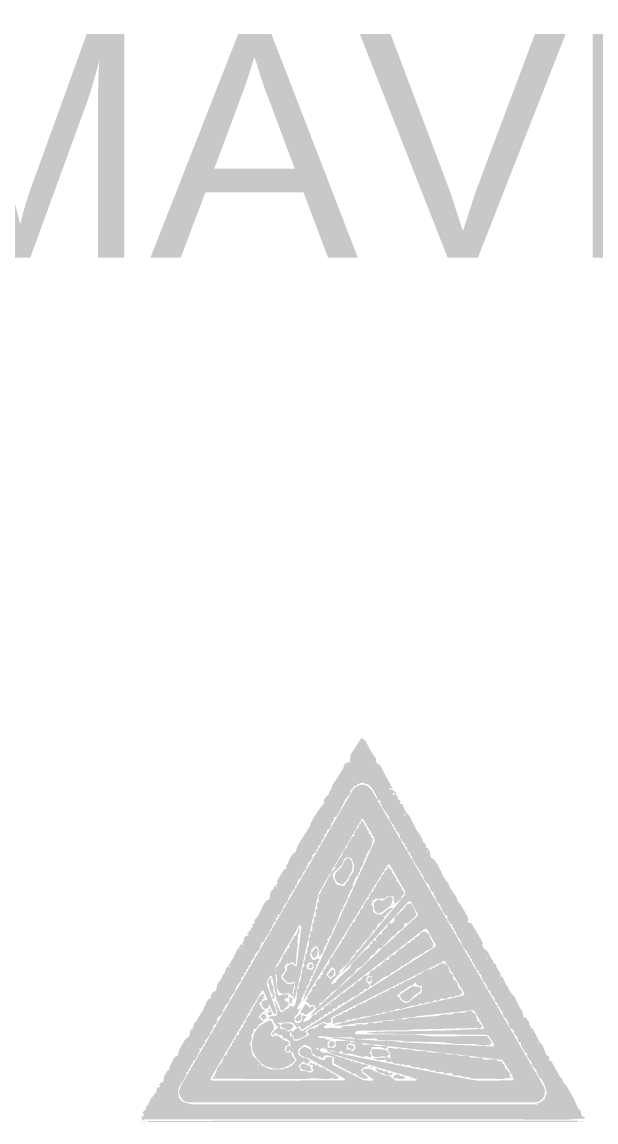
# Model space of a CAD drawing. Header units: metres. Extents: x -1.9 to 50, y -4.7 to 20.4.
# Drawn here: x 10.497 to 11.01, y 18.028 to 19.011 of the extents above; entities that cross this region are included whole.
import ezdxf

# ---------------------------------------------------------------- set-up
doc = ezdxf.new("R2010")
doc.units = ezdxf.units.M
doc.header["$LTSCALE"] = 0.1
doc.layers.add('SINAL_DEMAIS', color=30, linetype='Continuous', lineweight=25)
doc.layers.add('TEXTOS', color=7, linetype='Continuous', lineweight=13)
doc.styles.add('COSCIP-TEXTO', font='arial.ttf')

# ---------------------------------------------------------------- blocks, each defined once
blk = doc.blocks.new('PICTO_A-3')
at = {"true_color": 0xececbc}
h = blk.add_hatch(color=7, dxfattribs=at)
h.dxf.hatch_style = 1
h.paths.add_polyline_path([(-0.0001, 0.4257), (0.0037, 0.4265), (0.0112, 0.4194), (0.0203, 0.4009), (0.0347, 0.3798), (0.0327, 0.3736), (0.0429, 0.3662), (0.0709, 0.3141), (0.0694, 0.3131), (0.0657, 0.3164), (0.0627, 0.3141), (0.0743, 0.3092), (0.0781, 0.3052), (0.0793, 0.2981), (0.0826, 0.2955), (0.0819, 0.2906), (0.086, 0.2893), (0.0888, 0.2856), (0.0863, 0.2807), (0.093, 0.2794), (0.0979, 0.2657), (0.1096, 0.2509), (0.1246, 0.2212), (0.134, 0.2076), (0.1384, 0.1989), (0.1377, 0.1952), (0.1413, 0.1936), (0.1456, 0.1877), (0.1445, 0.1828), (0.1487, 0.1817), (0.1533, 0.1753), (0.1561, 0.16), (0.1636, 0.1557), (0.1716, 0.1444), (0.1841, 0.1183), (0.1974, 0.0985), (0.1982, 0.0936), (0.2132, 0.0725), (0.2169, 0.0604), (0.2193, 0.0598), (0.2255, 0.0506), (0.2379, 0.029), (0.2406, 0.0192), (0.236, 0.0167), (0.247, 0.013), (0.2604, -0.0093), (0.2724, -0.0304), (0.2709, -0.0366), (0.2736, -0.039), (0.2741, -0.0428), (0.2836, -0.0502), (0.2916, -0.0663), (0.295, -0.0688), (0.2954, -0.0737), (0.3021, -0.0799), (0.3028, -0.0849), (0.3125, -0.0998), (0.311, -0.1062), (0.3162, -0.1059), (0.3243, -0.1245), (0.3284, -0.1274), (0.329, -0.132), (0.3358, -0.143), (0.3429, -0.1506), (0.3548, -0.1753), (0.3607, -0.1828), (0.3625, -0.1964), (0.368, -0.1967), (0.3762, -0.2088), (0.3765, -0.2138), (0.3804, -0.2175), (0.3786, -0.2212), (0.3829, -0.2211), (0.3996, -0.2522), (0.4059, -0.2596), (0.4136, -0.2794), (0.4208, -0.2856), (0.4197, -0.2931), (0.425, -0.2946), (0.4449, -0.3301), (0.4499, -0.3352), (0.4514, -0.3414), (0.4587, -0.3488), (0.4763, -0.3798), (0.4845, -0.3994), (0.4916, -0.4071), (0.4912, -0.4108), (0.4945, -0.4182), (0.4994, -0.4188), (0.4994, -0.4226), (0.4622, -0.4251), (-0.4758, -0.4243), (-0.4833, -0.4248), (-0.487, -0.4278), (-0.4909, -0.4182), (-0.4836, -0.4182), (-0.4872, -0.4095), (-0.4833, -0.404), (-0.4796, -0.4033), (-0.4798, -0.3971), (-0.4746, -0.391), (-0.4687, -0.3773), (-0.4624, -0.3711), (-0.4614, -0.3662), (-0.4563, -0.3662), (-0.4572, -0.3625), (-0.4543, -0.3538), (-0.4477, -0.3525), (-0.4507, -0.3476), (-0.4461, -0.3422), (-0.4412, -0.3414), (-0.4394, -0.3278), (-0.4312, -0.3149), (-0.4273, -0.3141), (-0.4275, -0.3079), (-0.4174, -0.2881), (-0.4139, -0.2839), (-0.407, -0.2807), (-0.4083, -0.277), (-0.4052, -0.2682), (-0.393, -0.2472), (-0.3829, -0.2381), (-0.3803, -0.2249), (-0.375, -0.2212), (-0.3719, -0.21), (-0.3657, -0.2038), (-0.3644, -0.1989), (-0.3511, -0.1791), (-0.3499, -0.1729), (-0.3469, -0.1704), (-0.3467, -0.1654), (-0.3383, -0.1539), (-0.3338, -0.1543), (-0.3354, -0.1481), (-0.3309, -0.1409), (-0.3234, -0.1371), (-0.3202, -0.1221), (-0.311, -0.1097), (-0.3086, -0.1022), (-0.3042, -0.0985), (-0.3027, -0.0911), (-0.2839, -0.0626), (-0.2763, -0.0457), (-0.2728, -0.0428), (-0.2677, -0.0324), (-0.2639, -0.036), (-0.2641, -0.0291), (-0.2602, -0.0254), (-0.2615, -0.0196), (-0.2565, -0.0152), (-0.2512, -0.0143), (-0.2515, -0.0107), (-0.2553, -0.0089), (-0.2503, -0.0073), (-0.2491, -0.0028), (-0.2441, -0.0028), (-0.2458, 0.0031), (-0.2405, 0.0056), (-0.2429, 0.0108), (-0.2367, 0.0129), (-0.238, 0.0192), (-0.2279, 0.0328), (-0.2163, 0.0576), (-0.2094, 0.065), (-0.2045, 0.0664), (-0.2014, 0.0836), (-0.1946, 0.0911), (-0.1945, 0.0951), (-0.1859, 0.1015), (-0.1873, 0.1072), (-0.1728, 0.132), (-0.1662, 0.1357), (-0.1673, 0.1408), (-0.1622, 0.1481), (-0.1606, 0.1543), (-0.1524, 0.1676), (-0.1456, 0.1729), (-0.1414, 0.1865), (-0.1134, 0.2311), (-0.1126, 0.2361), (-0.1042, 0.2509), (-0.0892, 0.2738), (-0.0859, 0.2757), (-0.0855, 0.2796), (-0.0809, 0.2807), (-0.0832, 0.2831), (-0.0824, 0.2893), (-0.0743, 0.2997), (-0.0716, 0.3005), (-0.0713, 0.3055), (-0.0658, 0.3141), (-0.0644, 0.3201), (-0.039, 0.36), (-0.0376, 0.3662), (-0.0335, 0.3714), (-0.0248, 0.3734), (-0.0231, 0.3897)])
h.paths.add_polyline_path([(0.0012, 0.3272), (-0.0087, 0.3231), (-0.0112, 0.32), (-0.0161, 0.3198), (-0.0178, 0.3141), (-0.0223, 0.3123), (-0.0244, 0.303), (-0.0363, 0.2881), (-0.0361, 0.2844), (-0.0392, 0.2819), (-0.04, 0.277), (-0.0432, 0.2745), (-0.0442, 0.2695), (-0.0551, 0.2509), (-0.061, 0.2509), (-0.0595, 0.2448), (-0.0657, 0.2365), (-0.0657, 0.2323), (-0.0696, 0.2249), (-0.0753, 0.2212), (-0.0768, 0.2137), (-0.0818, 0.2112), (-0.0811, 0.2063), (-0.0873, 0.1976), (-0.0891, 0.1914), (-0.0957, 0.1853), (-0.0955, 0.1803), (-0.0993, 0.1778), (-0.0995, 0.1729), (-0.1092, 0.1654), (-0.1078, 0.1617), (-0.1108, 0.1555), (-0.1177, 0.1479), (-0.1178, 0.1431), (-0.1222, 0.1406), (-0.1214, 0.1353), (-0.1282, 0.1283), (-0.1329, 0.1159), (-0.1403, 0.1097), (-0.1433, 0.0985), (-0.1467, 0.096), (-0.1475, 0.0911), (-0.1548, 0.0824), (-0.1554, 0.0787), (-0.1596, 0.0762), (-0.1587, 0.0725), (-0.1624, 0.07), (-0.1623, 0.0651), (-0.1727, 0.0514), (-0.1733, 0.0465), (-0.1816, 0.0328), (-0.1869, 0.0316), (-0.1845, 0.0279), (-0.1906, 0.0242), (-0.1884, 0.02), (-0.1945, 0.0143), (-0.1997, 0.0019), (-0.2032, -0.0019), (-0.2033, -0.0056), (-0.2107, -0.0169), (-0.2144, -0.0195), (-0.2144, -0.0242), (-0.2193, -0.0302), (-0.224, -0.0304), (-0.2219, -0.0353), (-0.2255, -0.0381), (-0.2255, -0.0432), (-0.2373, -0.0576), (-0.2374, -0.0613), (-0.2413, -0.0675), (-0.2458, -0.0713), (-0.2449, -0.0762), (-0.2517, -0.0836), (-0.2516, -0.0874), (-0.2559, -0.0898), (-0.2553, -0.0948), (-0.259, -0.097), (-0.2628, -0.1059), (-0.2679, -0.1084), (-0.2664, -0.1137), (-0.278, -0.1283), (-0.2813, -0.1394), (-0.2927, -0.1543), (-0.2923, -0.158), (-0.2966, -0.1654), (-0.3042, -0.1729), (-0.3036, -0.1769), (-0.3081, -0.1791), (-0.3073, -0.1842), (-0.3118, -0.1914), (-0.3202, -0.1976), (-0.3221, -0.21), (-0.33, -0.2162), (-0.3295, -0.2212), (-0.3364, -0.2311), (-0.3371, -0.2364), (-0.3482, -0.2499), (-0.3482, -0.2546), (-0.3515, -0.2571), (-0.3556, -0.266), (-0.3607, -0.267), (-0.3595, -0.2732), (-0.3625, -0.2757), (-0.3632, -0.2807), (-0.3715, -0.2931), (-0.3755, -0.295), (-0.3746, -0.2993), (-0.3785, -0.3017), (-0.3817, -0.3105), (-0.3852, -0.3141), (-0.3854, -0.3178), (-0.3903, -0.3197), (-0.3892, -0.3253), (-0.4076, -0.355), (-0.4071, -0.3748), (-0.4018, -0.3823), (-0.3953, -0.3865), (-0.3779, -0.3911), (0.3891, -0.3911), (0.3941, -0.3929), (0.3943, -0.3885), (0.4015, -0.3865), (0.4112, -0.3786), (0.4115, -0.3724), (0.4148, -0.3686), (0.4143, -0.36), (0.4085, -0.3439), (0.404, -0.3358), (0.3965, -0.3291), (0.3964, -0.3253), (0.3925, -0.3216), (0.393, -0.3166), (0.3817, -0.3031), (0.3818, -0.298), (0.3709, -0.2844), (0.3715, -0.277), (0.368, -0.276), (0.3631, -0.2696), (0.3572, -0.2584), (0.3579, -0.2546), (0.3519, -0.251), (0.3487, -0.2398), (0.3408, -0.2323), (0.3419, -0.2261), (0.3339, -0.2212), (0.3298, -0.2138), (0.3301, -0.2088), (0.3259, -0.2063), (0.3269, -0.2026), (0.3193, -0.1952), (0.3151, -0.1828), (0.311, -0.1807), (0.3116, -0.1766), (0.3045, -0.1691), (0.306, -0.1654), (0.2999, -0.162), (0.2981, -0.1543), (0.2894, -0.1431), (0.29, -0.138), (0.2851, -0.1357), (0.2777, -0.1196), (0.2739, -0.1171), (0.2688, -0.1059), (0.269, -0.1022), (0.2631, -0.0985), (0.2644, -0.0948), (0.2591, -0.0911), (0.2513, -0.075), (0.2478, -0.0729), (0.2488, -0.0675), (0.2441, -0.0656), (0.2436, -0.0613), (0.2374, -0.0527), (0.2373, -0.0489), (0.2331, -0.0465), (0.2257, -0.0353), (0.222, -0.0242), (0.2144, -0.014), (0.2113, -0.0043), (0.2075, -0.0019), (0.2082, 0.0027), (0.2036, 0.0056), (0.2045, 0.0105), (0.2007, 0.0109), (0.192, 0.0242), (0.1938, 0.0304), (0.1895, 0.0304), (0.1809, 0.0427), (0.1809, 0.0465), (0.1772, 0.0502), (0.1778, 0.0539), (0.17, 0.0613), (0.1659, 0.0725), (0.1621, 0.0762), (0.1634, 0.0812), (0.1598, 0.0824), (0.156, 0.0874), (0.1508, 0.101), (0.1437, 0.1058), (0.1434, 0.1097), (0.1398, 0.1134), (0.14, 0.1171), (0.1139, 0.158), (0.1146, 0.1617), (0.1103, 0.1654), (0.1103, 0.1699), (0.1028, 0.1766), (0.1041, 0.1824), (0.0991, 0.1838), (0.0988, 0.189), (0.0877, 0.2026), (0.0875, 0.2088), (0.0849, 0.2138), (0.0775, 0.2212), (0.0777, 0.2249), (0.0736, 0.2286), (0.0739, 0.2323), (0.0694, 0.2354), (0.0628, 0.2472), (0.0631, 0.2509), (0.0471, 0.2732), (0.0467, 0.2782), (0.0436, 0.2807), (0.0439, 0.2856), (0.0359, 0.2911), (0.0355, 0.2968), (0.0248, 0.3153), (0.0149, 0.3246), (0.0099, 0.3242), (0.0062, 0.327)], flags=16)
h.paths.add_polyline_path([(0.0731, 0.3044), (0.0707, 0.3017), (0.0719, 0.2991), (0.076, 0.3017), (0.0757, 0.3042)], flags=16)
h.paths.add_polyline_path([(-0.2949, -0.0816), (-0.2957, -0.0836), (-0.2937, -0.0857), (-0.2922, -0.0824)], flags=16)
h.paths.add_polyline_path([(-0.1909, 0.096), (-0.1884, 0.0964), (-0.1865, 0.0948), (-0.1896, 0.0936)], flags=16)
h.paths.add_polyline_path([(0.0967, 0.2574), (0.0962, 0.2546), (0.0991, 0.2546), (0.0989, 0.2571)], flags=16)
h.paths.add_polyline_path([(0.3941, -0.2505), (0.3941, -0.2539), (0.3965, -0.2549), (0.3969, -0.2534)], flags=16)
h.paths.add_polyline_path([(0.1487, 0.1761), (0.147, 0.1741), (0.1487, 0.1723), (0.1499, 0.1741)], flags=16)
h.paths.add_polyline_path([(-0.2639, -0.041), (-0.2668, -0.0415), (-0.2639, -0.0429)], flags=16)
h.paths.add_polyline_path([(0.2825, -0.0635), (0.2817, -0.0651), (0.2825, -0.0663), (0.2842, -0.0651)], flags=16)
h.paths.add_polyline_path([(-0.2284, 0.0254), (-0.2312, 0.0242), (-0.228, 0.0242)], flags=16)
h.paths.add_polyline_path([(-0.0005, 0.2398), (0.0037, 0.243), (0.0047, 0.2385), (0.0083, 0.2361), (0.0087, 0.2315), (0.0124, 0.2287), (0.0131, 0.2237), (0.0185, 0.2175), (0.0177, 0.2125), (0.0224, 0.2113), (0.0229, 0.2051), (0.0272, 0.2026), (0.0232, 0.184), (0.0123, 0.1667), (0.0124, 0.1617), (0.0081, 0.158), (0.0085, 0.1543), (0.0057, 0.1518), (0.0049, 0.1456), (-0.0021, 0.1332), (-0.0024, 0.1283), (-0.0058, 0.1258), (-0.0062, 0.1208), (-0.0106, 0.1171), (-0.0182, 0.0998), (-0.0173, 0.0948), (-0.0252, 0.0836), (-0.0246, 0.0799), (-0.0285, 0.0762), (-0.0286, 0.07), (-0.0391, 0.0514), (-0.0396, 0.0465), (-0.0434, 0.0428), (-0.0434, 0.039), (-0.0469, 0.0353), (-0.0545, 0.013), (-0.0618, 0.0019), (-0.0658, -0.013), (-0.0708, -0.0167), (-0.0706, -0.0206), (-0.0755, -0.0229), (-0.0734, -0.0279), (-0.0768, -0.0316), (-0.0768, -0.0357), (-0.0805, -0.0378), (-0.0852, -0.0527), (-0.0929, -0.0615), (-0.0947, -0.0428), (-0.1004, -0.0368), (-0.1115, -0.0465), (-0.1109, -0.0502), (-0.1138, -0.0564), (-0.109, -0.0672), (-0.1041, -0.069), (-0.0954, -0.0645), (-0.0919, -0.0688), (-0.0954, -0.0714), (-0.0955, -0.0762), (-0.0996, -0.0787), (-0.0999, -0.0861), (-0.1063, -0.0973), (-0.1062, -0.1022), (-0.1115, -0.1059), (-0.1104, -0.1097), (-0.1142, -0.1121), (-0.114, -0.1177), (-0.1211, -0.1283), (-0.1213, -0.1357), (-0.1254, -0.1382), (-0.1252, -0.1436), (-0.1293, -0.1456), (-0.1286, -0.1506), (-0.1328, -0.1543), (-0.1323, -0.1592), (-0.1427, -0.1766), (-0.1413, -0.1796), (-0.1341, -0.1766), (-0.1394, -0.184), (-0.1411, -0.1902), (-0.1462, -0.1932), (-0.1485, -0.1976), (-0.1476, -0.2088), (-0.1363, -0.2094), (-0.1318, -0.2026), (-0.1301, -0.1913), (-0.1264, -0.1938), (-0.1214, -0.1939), (-0.1216, -0.1964), (-0.128, -0.2026), (-0.1283, -0.2063), (-0.1264, -0.2077), (-0.1227, -0.2046), (-0.1173, -0.2038), (-0.1041, -0.19), (-0.0989, -0.1914), (-0.0987, -0.1865), (-0.0929, -0.184), (-0.0901, -0.1791), (-0.0843, -0.181), (-0.0818, -0.1725), (-0.0771, -0.1716), (-0.0595, -0.1567), (-0.0558, -0.1582), (-0.055, -0.1543), (-0.0451, -0.1456), (-0.0409, -0.1421), (-0.0372, -0.142), (-0.0223, -0.1283), (-0.0186, -0.1281), (-0.0075, -0.1159), (-0.0025, -0.1158), (0.0068, -0.1047), (0.0168, -0.1022), (0.022, -0.0936), (0.031, -0.0898), (0.0372, -0.0826), (0.0425, -0.0824), (0.0446, -0.078), (0.0556, -0.0675), (0.062, -0.069), (0.0619, -0.0651), (0.0665, -0.0601), (0.0706, -0.0575), (0.0743, -0.0579), (0.085, -0.0452), (0.0942, -0.0409), (0.1041, -0.0308), (0.109, -0.0304), (0.1152, -0.0229), (0.1202, -0.0246), (0.1187, -0.0204), (0.1301, -0.0136), (0.1338, -0.008), (0.1425, -0.0048), (0.1537, -0.0123), (0.1543, -0.018), (0.161, -0.0304), (0.1614, -0.039), (0.1561, -0.044), (0.145, -0.0483), (0.1375, -0.0553), (0.1338, -0.0556), (0.1264, -0.0615), (0.1214, -0.0621), (0.1191, -0.0663), (0.114, -0.0647), (0.1149, -0.0688), (0.1103, -0.0701), (0.1078, -0.0739), (0.0991, -0.0778), (0.0967, -0.081), (0.0917, -0.082), (0.0743, -0.0949), (0.0694, -0.0961), (0.0632, -0.1028), (0.0515, -0.1072), (0.026, -0.1261), (0.0211, -0.1263), (0.0149, -0.1332), (0.0087, -0.1333), (0.0037, -0.1398), (-0.0012, -0.1411), (-0.0033, -0.1444), (-0.0157, -0.1518), (-0.0198, -0.1524), (-0.0335, -0.1634), (-0.0409, -0.1646), (-0.0446, -0.1702), (-0.0511, -0.1691), (-0.0511, -0.1729), (-0.0558, -0.1773), (-0.0626, -0.1766), (-0.0623, -0.1803), (-0.0669, -0.1851), (-0.0712, -0.184), (-0.0743, -0.189), (-0.0818, -0.1909), (-0.0848, -0.1964), (-0.0905, -0.1973), (-0.0967, -0.2038), (-0.1004, -0.2033), (-0.1041, -0.2078), (-0.1115, -0.2105), (-0.1152, -0.2156), (-0.119, -0.2158), (-0.1276, -0.2222), (-0.1338, -0.2241), (-0.1363, -0.216), (-0.1413, -0.2193), (-0.1437, -0.2188), (-0.1505, -0.21), (-0.1561, -0.2078), (-0.1859, -0.2092), (-0.1871, -0.2102), (-0.1811, -0.2113), (-0.1803, -0.2224), (-0.171, -0.2231), (-0.1623, -0.2292), (-0.1549, -0.225), (-0.1549, -0.2285), (-0.1583, -0.2323), (-0.1575, -0.2398), (-0.1524, -0.2391), (-0.15, -0.2485), (-0.1425, -0.2493), (-0.1152, -0.2362), (-0.1205, -0.2286), (-0.116, -0.2237), (-0.1078, -0.2212), (-0.1022, -0.2224), (-0.1016, -0.2172), (-0.0967, -0.2189), (-0.0942, -0.2131), (-0.0892, -0.2123), (-0.0855, -0.2087), (-0.0738, -0.2138), (-0.0826, -0.2162), (-0.0825, -0.2187), (-0.0781, -0.2218), (-0.0669, -0.2199), (-0.0458, -0.2218), (-0.0397, -0.2161), (-0.0149, -0.2158), (-0.0087, -0.2123), (0.0112, -0.213), (0.0186, -0.209), (0.0297, -0.2088), (0.0335, -0.2107), (0.0372, -0.2081), (0.0446, -0.2081), (0.052, -0.2049), (0.0719, -0.2044), (0.0781, -0.2011), (0.0979, -0.2015), (0.1066, -0.1983), (0.1722, -0.1936), (0.1822, -0.1903), (0.202, -0.1904), (0.2094, -0.1866), (0.2305, -0.1863), (0.2379, -0.1825), (0.2466, -0.1826), (0.2577, -0.1914), (0.2576, -0.1976), (0.2604, -0.2001), (0.2587, -0.2063), (0.2652, -0.2056), (0.2645, -0.21), (0.2692, -0.2138), (0.2714, -0.2206), (0.2677, -0.2194), (0.2639, -0.2225), (0.2577, -0.2196), (0.2528, -0.2221), (0.2491, -0.2208), (0.1177, -0.224), (0.0979, -0.226), (-0.0025, -0.2264), (-0.0099, -0.2279), (-0.0138, -0.2323), (-0.0112, -0.2345), (0.0012, -0.2348), (0.1214, -0.235), (0.1574, -0.2393), (0.2813, -0.2384), (0.291, -0.2509), (0.2911, -0.2559), (0.2862, -0.2599), (0.28, -0.2586), (0.2739, -0.2601), (0.2515, -0.256), (0.2119, -0.2563), (0.1809, -0.2524), (0.0967, -0.2507), (0.0892, -0.2487), (0.0384, -0.2474), (0.0335, -0.244), (-0.0112, -0.2451), (-0.0211, -0.2413), (-0.0657, -0.2412), (-0.0917, -0.2383), (-0.0976, -0.241), (-0.0867, -0.2434), (-0.0818, -0.2421), (-0.0781, -0.2464), (-0.0702, -0.246), (-0.0699, -0.2485), (-0.0741, -0.2534), (-0.0741, -0.2633), (-0.0719, -0.2648), (-0.0582, -0.2644), (-0.0557, -0.2596), (-0.057, -0.2509), (-0.0545, -0.2494), (-0.026, -0.2492), (-0.0223, -0.2527), (0, -0.2532), (0.0074, -0.2581), (0.026, -0.2569), (0.0322, -0.2606), (0.0582, -0.2608), (0.0603, -0.2633), (0.0558, -0.2671), (0.0434, -0.2632), (0.0242, -0.2633), (0.0235, -0.2702), (0.0191, -0.277), (0.0238, -0.2819), (0.0223, -0.2857), (0.0198, -0.2865), (0.0112, -0.2827), (0.005, -0.2854), (-0.0223, -0.2783), (-0.0409, -0.2775), (-0.0404, -0.2732), (-0.0421, -0.2715), (-0.0483, -0.2748), (-0.0558, -0.2746), (-0.0607, -0.271), (-0.0743, -0.2709), (-0.0781, -0.2662), (-0.0818, -0.2673), (-0.0855, -0.2651), (-0.0922, -0.2683), (-0.088, -0.2751), (-0.0719, -0.2763), (-0.0458, -0.2862), (-0.0375, -0.2869), (-0.0347, -0.2903), (-0.026, -0.2916), (-0.0235, -0.2951), (-0.0161, -0.2942), (-0.0124, -0.2975), (-0.0037, -0.2978), (0.0012, -0.3014), (0.0136, -0.3022), (0.0171, -0.3067), (0.0074, -0.3081), (0.0002, -0.3141), (0.0037, -0.3214), (0.0153, -0.3302), (0.0157, -0.3327), (0.0136, -0.3341), (0.005, -0.3336), (0.0012, -0.3307), (-0.0037, -0.3303), (-0.0132, -0.3228), (-0.0186, -0.323), (-0.0285, -0.3157), (-0.0338, -0.3154), (-0.036, -0.3116), (-0.0409, -0.3118), (-0.0435, -0.3079), (-0.0484, -0.3079), (-0.05, -0.3055), (-0.0485, -0.303), (-0.0545, -0.3031), (-0.0605, -0.2993), (-0.06, -0.2881), (-0.0657, -0.283), (-0.0793, -0.2816), (-0.0867, -0.2883), (-0.0917, -0.2841), (-0.0967, -0.2854), (-0.109, -0.277), (-0.1099, -0.2683), (-0.1128, -0.263), (-0.1264, -0.2578), (-0.1408, -0.2695), (-0.1391, -0.2807), (-0.1301, -0.2865), (-0.1221, -0.2869), (-0.119, -0.2909), (-0.1152, -0.2907), (-0.1139, -0.2943), (-0.1178, -0.2993), (-0.1214, -0.3004), (-0.1253, -0.2993), (-0.1254, -0.2955), (-0.1301, -0.2965), (-0.1398, -0.3055), (-0.136, -0.3104), (-0.1351, -0.3162), (-0.1214, -0.3171), (-0.1152, -0.3201), (-0.1092, -0.3191), (-0.1051, -0.3141), (-0.1089, -0.3104), (-0.1068, -0.3042), (-0.1078, -0.3022), (-0.114, -0.3036), (-0.1151, -0.3005), (-0.1128, -0.2979), (-0.1078, -0.3009), (-0.1041, -0.2994), (-0.1016, -0.3046), (-0.0967, -0.302), (-0.0929, -0.3077), (-0.0818, -0.3093), (-0.0756, -0.3154), (-0.0702, -0.3166), (-0.0669, -0.3213), (-0.0632, -0.3204), (-0.0607, -0.3249), (-0.0558, -0.3245), (-0.0548, -0.3278), (-0.0508, -0.3291), (-0.0501, -0.3327), (-0.0558, -0.3348), (-0.0644, -0.3328), (-0.0743, -0.3348), (-0.1066, -0.3329), (-0.1264, -0.3345), (-0.3309, -0.334), (-0.3309, -0.3304), (-0.3264, -0.329), (-0.3275, -0.3253), (-0.3244, -0.3228), (-0.3207, -0.3104), (-0.3101, -0.2968), (-0.3061, -0.2844), (-0.2981, -0.2782), (-0.2983, -0.2732), (-0.2912, -0.2619), (-0.2876, -0.2596), (-0.2876, -0.2546), (-0.2842, -0.2522), (-0.2837, -0.2472), (-0.2785, -0.2447), (-0.28, -0.2396), (-0.2715, -0.2336), (-0.2726, -0.2278), (-0.2671, -0.2249), (-0.2683, -0.2212), (-0.2636, -0.2187), (-0.2615, -0.2094), (-0.2564, -0.2076), (-0.2577, -0.2018), (-0.2466, -0.189), (-0.2466, -0.1839), (-0.2416, -0.1815), (-0.2428, -0.1766), (-0.2386, -0.1729), (-0.2356, -0.1654), (-0.2318, -0.1617), (-0.2317, -0.1579), (-0.2218, -0.1454), (-0.2153, -0.1456), (-0.2178, -0.1518), (-0.2139, -0.1543), (-0.2193, -0.1553), (-0.2219, -0.1617), (-0.2278, -0.1654), (-0.22, -0.1778), (-0.2156, -0.1793), (-0.2141, -0.1828), (-0.2193, -0.1853), (-0.2284, -0.1952), (-0.2213, -0.2038), (-0.2164, -0.2063), (-0.2268, -0.2123), (-0.234, -0.2224), (-0.2392, -0.2237), (-0.2405, -0.2323), (-0.2441, -0.2349), (-0.244, -0.2472), (-0.2482, -0.2546), (-0.2442, -0.2646), (-0.2444, -0.272), (-0.2414, -0.2819), (-0.2206, -0.3044), (-0.2032, -0.3126), (-0.1747, -0.3127), (-0.1685, -0.3097), (-0.1623, -0.3097), (-0.1599, -0.3059), (-0.1549, -0.306), (-0.1432, -0.2918), (-0.1493, -0.2831), (-0.1512, -0.2759), (-0.1584, -0.2732), (-0.1559, -0.2683), (-0.1636, -0.2739), (-0.168, -0.2695), (-0.1636, -0.2609), (-0.1563, -0.2608), (-0.1595, -0.2497), (-0.1673, -0.2439), (-0.1747, -0.244), (-0.1747, -0.2385), (-0.1772, -0.2358), (-0.1822, -0.2376), (-0.1859, -0.2335), (-0.1921, -0.2319), (-0.1937, -0.2323), (-0.1933, -0.2372), (-0.1982, -0.2348), (-0.1983, -0.2321), (-0.1841, -0.2175), (-0.1871, -0.216), (-0.1896, -0.2192), (-0.1896, -0.2125), (-0.1945, -0.2088), (-0.197, -0.2004), (-0.2057, -0.1995), (-0.2065, -0.1976), (-0.2032, -0.195), (-0.1896, -0.1933), (-0.1873, -0.1914), (-0.1864, -0.1828), (-0.1905, -0.1766), (-0.1899, -0.1667), (-0.1939, -0.1642), (-0.1921, -0.1609), (-0.1891, -0.1617), (-0.1896, -0.1655), (-0.1857, -0.1667), (-0.1867, -0.1729), (-0.18, -0.184), (-0.176, -0.1862), (-0.1673, -0.1785), (-0.1613, -0.1766), (-0.1598, -0.1716), (-0.1561, -0.1705), (-0.1524, -0.1744), (-0.1469, -0.1691), (-0.1433, -0.153), (-0.1427, -0.1357), (-0.139, -0.132), (-0.1389, -0.1208), (-0.1357, -0.1171), (-0.1336, -0.1072), (-0.1346, -0.1022), (-0.1315, -0.0985), (-0.1307, -0.0874), (-0.1263, -0.0812), (-0.1279, -0.0737), (-0.1245, -0.0688), (-0.124, -0.0576), (-0.12, -0.0527), (-0.1198, -0.0428), (-0.1156, -0.0353), (-0.1165, -0.0204), (-0.1129, -0.0167), (-0.1126, -0.0056), (-0.1081, -0.0019), (-0.1081, 0.0118), (-0.1049, 0.0167), (-0.1051, 0.0266), (-0.1004, 0.0302), (-0.1016, 0.0425), (-0.0969, 0.0465), (-0.0981, 0.0564), (-0.0942, 0.0617), (-0.0941, 0.0762), (-0.0905, 0.0799), (-0.0867, 0.0911), (-0.083, 0.0947), (-0.0718, 0.1171), (-0.0686, 0.1196), (-0.0682, 0.1249), (-0.058, 0.1357), (-0.0572, 0.1431), (-0.0528, 0.1468), (-0.0527, 0.1506), (-0.0428, 0.1642), (-0.0381, 0.1766), (-0.0335, 0.1823), (-0.0293, 0.184), (-0.0307, 0.1877), (-0.0195, 0.2063), (-0.0139, 0.2088), (-0.0161, 0.2139), (-0.0123, 0.2162), (-0.0119, 0.2212), (-0.0044, 0.2286), (-0.005, 0.2326), (0, 0.2361)])
h.paths.add_polyline_path([(-0.0322, 0.1607), (-0.0387, 0.1555), (-0.0401, 0.1481), (-0.0471, 0.1386), (-0.0589, 0.1283), (-0.0631, 0.1221), (-0.0618, 0.1134), (-0.0583, 0.1097), (-0.0571, 0.1035), (-0.052, 0.0986), (-0.0458, 0.0988), (-0.0409, 0.096), (-0.0358, 0.0973), (-0.0347, 0.1025), (-0.0287, 0.1072), (-0.027, 0.1134), (-0.0159, 0.1295), (-0.0156, 0.1444), (-0.0208, 0.1592)], flags=16)
h.paths.add_polyline_path([(-0.026, -0.2542), (-0.0319, -0.2584), (-0.032, -0.2695), (-0.026, -0.2681), (-0.0186, -0.2727), (-0.0128, -0.267), (-0.012, -0.2584)], flags=16)
h.paths.add_polyline_path([(-0.1165, -0.0747), (-0.121, -0.0812), (-0.1205, -0.0874), (-0.1152, -0.0903), (-0.1078, -0.0902), (-0.1051, -0.0861), (-0.1058, -0.0787), (-0.109, -0.0743)], flags=16)
h.paths.add_polyline_path([(0.017, -0.1035), (0.0252, -0.1059), (0.0246, -0.1183), (0.0186, -0.1251), (0.0161, -0.1198), (0.0121, -0.1171), (0.012, -0.1097)], flags=16)
h.paths.add_polyline_path([(-0.0967, -0.2631), (-0.0994, -0.267), (-0.0979, -0.2697), (-0.0939, -0.2683)], flags=16)
h.paths.add_polyline_path([(-0.228, -0.3016), (-0.2299, -0.303), (-0.228, -0.3045), (-0.2261, -0.303)], flags=16)
h.paths.add_polyline_path([(-0.0669, -0.1676), (-0.0683, -0.1691), (-0.0682, -0.1706), (-0.0653, -0.1691)], flags=16)
h.paths.add_polyline_path([(-0.0818, -0.2603), (-0.0832, -0.2621), (-0.0818, -0.2631), (-0.0803, -0.2621)], flags=16)
h.paths.add_polyline_path([(0.2862, -0.2527), (0.285, -0.2546), (0.2862, -0.2556), (0.2877, -0.2546)], flags=16)
h.paths.add_polyline_path([(-0.1413, -0.212), (-0.1437, -0.2138), (-0.1407, -0.2138)], flags=16)
h.paths.add_polyline_path([(0, -0.3239), (-0.0008, -0.3253), (0, -0.3258), (0.0011, -0.3253)], flags=16)
h.paths.add_polyline_path([(-0.1152, -0.2434), (-0.1159, -0.2447), (-0.1152, -0.2461), (-0.1146, -0.2447)], flags=16)
h.paths.add_polyline_path([(0.0593, 0.1394), (0.0637, 0.1394), (0.0634, 0.1357), (0.0682, 0.1328), (0.0706, 0.1239), (0.0749, 0.1208), (0.0753, 0.1159), (0.0794, 0.1134), (0.0786, 0.1097), (0.0855, 0.1019), (0.087, 0.0973), (0.0907, 0.0948), (0.0908, 0.0898), (0.0973, 0.0824), (0.0948, 0.0762), (0.0911, 0.0737), (0.0902, 0.0688), (0.0867, 0.065), (0.0768, 0.0569), (0.0736, 0.0626), (0.0729, 0.0725), (0.0706, 0.0745), (0.0595, 0.0746), (0.052, 0.0674), (0.0483, 0.0691), (0.0384, 0.0674), (0.0335, 0.0695), (0.0297, 0.0643), (0.0241, 0.0651), (0.0267, 0.0626), (0.0233, 0.0551), (0.0273, 0.0502), (0.0273, 0.039), (0.0347, 0.0335), (0.0458, 0.033), (0.0632, 0.0469), (0.0706, 0.0479), (0.0717, 0.0465), (0.057, 0.0328), (0.0556, 0.0291), (0.0516, 0.0279), (0.0523, 0.0242), (0.0458, 0.0163), (0.0372, 0.0112), (0.0349, 0.0031), (0.031, -0.0022), (0.0285, -0.0033), (0.0251, -0.0006), (0.0271, -0.0056), (0.0161, -0.0209), (0.0062, -0.0304), (-0.0033, -0.044), (-0.0105, -0.0477), (-0.0104, -0.0539), (-0.0173, -0.0585), (-0.0287, -0.0762), (-0.0483, -0.0936), (-0.0473, -0.0985), (-0.0633, -0.1159), (-0.0669, -0.1241), (-0.0554, -0.1183), (-0.0533, -0.1127), (-0.0244, -0.0861), (-0.0198, -0.076), (0.0099, -0.046), (0.0186, -0.0407), (0.0192, -0.0353), (0.0257, -0.0316), (0.0257, -0.0279), (0.0285, -0.0247), (0.0347, -0.0261), (0.0333, -0.0204), (0.0359, -0.0167), (0.0409, -0.0118), (0.0471, -0.0103), (0.0473, -0.0056), (0.0578, 0.0043), (0.062, 0.0137), (0.0657, 0.0146), (0.0682, 0.0123), (0.0755, 0.018), (0.0743, 0.0231), (0.0768, 0.0284), (0.0917, 0.0416), (0.1041, 0.0565), (0.1122, 0.0576), (0.1202, 0.0436), (0.1238, 0.0316), (0.1041, 0.0122), (0.0991, 0.0148), (0.0961, 0.0105), (0.0958, 0.0043), (0.0891, -0.0019), (0.0818, -0.0049), (0.0794, -0.0105), (0.0682, -0.0182), (0.0458, -0.0431), (0.0397, -0.0423), (0.0299, -0.0551), (0.0211, -0.0604), (0.0198, -0.0651), (0.0124, -0.0728), (0, -0.0844), (-0.0074, -0.0872), (-0.0183, -0.1022), (-0.0273, -0.1073), (-0.052, -0.1331), (-0.0669, -0.1429), (-0.0684, -0.1468), (-0.0756, -0.1518), (-0.0848, -0.1629), (-0.0937, -0.1654), (-0.0918, -0.1691), (-0.1006, -0.1778), (-0.1024, -0.1716), (-0.1078, -0.1682), (-0.1128, -0.1706), (-0.1231, -0.1605), (-0.1235, -0.158), (-0.1179, -0.1555), (-0.12, -0.1506), (-0.1088, -0.1357), (-0.109, -0.1317), (-0.1041, -0.1268), (-0.1001, -0.1258), (-0.1015, -0.1208), (-0.0967, -0.1124), (-0.0899, -0.1084), (-0.0899, -0.1022), (-0.0843, -0.1026), (-0.0858, -0.0985), (-0.0834, -0.0911), (-0.0794, -0.0886), (-0.0781, -0.0837), (-0.0721, -0.0774), (-0.0683, -0.0651), (-0.0618, -0.0589), (-0.0608, -0.0539), (-0.0439, -0.0304), (-0.0423, -0.0242), (-0.0389, -0.0217), (-0.0239, 0.0056), (-0.0206, 0.0081), (-0.0198, 0.013), (-0.0124, 0.0185), (-0.0125, 0.0242), (-0.0022, 0.0378), (-0.0016, 0.0428), (0.0051, 0.0489), (0.0059, 0.0539), (0.0142, 0.0663), (0.0186, 0.0684), (0.0169, 0.0725), (0.0209, 0.0762), (0.0209, 0.0799), (0.0294, 0.0874), (0.0285, 0.0912), (0.0334, 0.0948), (0.0356, 0.1022), (0.0434, 0.1121), (0.0471, 0.1209), (0.0525, 0.1245), (0.052, 0.1285), (0.0602, 0.1357)])
h.paths.add_polyline_path([(-0.0657, -0.0851), (-0.0769, -0.101), (-0.0725, -0.1072), (-0.0682, -0.1097), (-0.0669, -0.1136), (-0.0661, -0.1097), (-0.0565, -0.1022), (-0.0578, -0.0898), (-0.0612, -0.0861)], flags=16)
h.paths.add_polyline_path([(0.0818, 0.0663), (0.0796, 0.0651), (0.0818, 0.064)], flags=16)
h.paths.add_polyline_path([(0.0483, -0.0329), (0.0472, -0.0353), (0.0483, -0.0361), (0.0494, -0.0353)], flags=16)
h.paths.add_polyline_path([(0.1777, -0.0762), (0.1884, -0.0768), (0.1947, -0.0836), (0.1948, -0.0874), (0.1982, -0.0911), (0.1971, -0.0948), (0.2057, -0.1034), (0.2055, -0.1097), (0.2133, -0.1171), (0.2189, -0.132), (0.2244, -0.1357), (0.2255, -0.1436), (0.2194, -0.1481), (0.2119, -0.1486), (0.2057, -0.1518), (0.1983, -0.1511), (0.1896, -0.1556), (0.1772, -0.1552), (0.1735, -0.1595), (0.1636, -0.159), (0.1586, -0.1631), (0.1487, -0.163), (0.14, -0.1667), (0.1314, -0.1661), (0.1264, -0.1701), (0.1128, -0.1711), (0.0905, -0.178), (0.0793, -0.1781), (0.0743, -0.1819), (0.0669, -0.1817), (0.0632, -0.1854), (0.0496, -0.1852), (0.0446, -0.1888), (0.0372, -0.1882), (0.0297, -0.1924), (0, -0.1962), (-0.0062, -0.2), (-0.0173, -0.2), (-0.0223, -0.2036), (-0.0273, -0.2013), (-0.0384, -0.2079), (-0.0483, -0.2078), (-0.062, -0.2112), (-0.0641, -0.21), (-0.0617, -0.2038), (-0.0641, -0.1976), (-0.0595, -0.1987), (-0.0558, -0.1936), (-0.052, -0.1938), (-0.0483, -0.1903), (-0.0434, -0.191), (-0.0411, -0.1865), (-0.0297, -0.1834), (-0.026, -0.1787), (-0.0223, -0.1798), (-0.0186, -0.1751), (-0.0136, -0.1761), (-0.0112, -0.1716), (-0.005, -0.1683), (0, -0.1675), (0.0037, -0.164), (0.0085, -0.1642), (0.0183, -0.1568), (0.0224, -0.1568), (0.026, -0.1527), (0.031, -0.1525), (0.0406, -0.1456), (0.0447, -0.1456), (0.0471, -0.142), (0.0533, -0.1412), (0.0694, -0.1308), (0.0743, -0.131), (0.0768, -0.1274), (0.0818, -0.127), (0.0855, -0.123), (0.0895, -0.1233), (0.0987, -0.1159), (0.1111, -0.1121), (0.1128, -0.1094), (0.119, -0.1082), (0.1264, -0.102), (0.1326, -0.1007), (0.1413, -0.0934), (0.1512, -0.0898), (0.1561, -0.0899), (0.1599, -0.086), (0.166, -0.0877), (0.1636, -0.0836), (0.1705, -0.0824)])
h.paths.add_polyline_path([(0.1227, -0.1182), (0.1152, -0.1253), (0.109, -0.1266), (0.0967, -0.1365), (0.088, -0.1398), (0.0863, -0.1444), (0.0809, -0.1468), (0.0805, -0.1506), (0.0855, -0.1513), (0.0884, -0.158), (0.0967, -0.164), (0.1053, -0.164), (0.1186, -0.153), (0.1239, -0.151), (0.1264, -0.1461), (0.1351, -0.143), (0.1363, -0.1277), (0.1252, -0.1253)], flags=16)
h.paths.add_polyline_path([(0.0625, -0.2646), (0.0805, -0.2674), (0.0855, -0.265), (0.0917, -0.2678), (0.1115, -0.2684), (0.1227, -0.2721), (0.1425, -0.272), (0.1549, -0.2752), (0.1859, -0.2762), (0.1921, -0.2792), (0.2119, -0.2791), (0.2181, -0.2826), (0.2404, -0.2825), (0.2454, -0.287), (0.2701, -0.2872), (0.2751, -0.2915), (0.3011, -0.2904), (0.3086, -0.2954), (0.3167, -0.2955), (0.3162, -0.3005), (0.3209, -0.3027), (0.3209, -0.308), (0.3321, -0.3209), (0.3327, -0.3265), (0.3358, -0.3311), (0.3392, -0.3327), (0.3383, -0.3342), (0.3346, -0.3315), (0.316, -0.3343), (0.2478, -0.3337), (0.2416, -0.3309), (0.2287, -0.3302), (0.223, -0.3269), (0.2057, -0.3264), (0.202, -0.3209), (0.1871, -0.3231), (0.1822, -0.3184), (0.1685, -0.3192), (0.1648, -0.3158), (0.1549, -0.3155), (0.145, -0.311), (0.1351, -0.3118), (0.1289, -0.3086), (0.1152, -0.308), (0.1078, -0.3032), (0.0991, -0.3044), (0.0929, -0.3009), (0.0892, -0.3033), (0.0855, -0.3006), (0.0743, -0.3001), (0.0682, -0.296), (0.0582, -0.2967), (0.0558, -0.2914), (0.0372, -0.293), (0.0335, -0.2897), (0.0252, -0.2881), (0.0595, -0.2863), (0.0644, -0.2876), (0.0662, -0.2906), (0.0655, -0.277), (0.0595, -0.2695)])
h.paths.add_polyline_path([(-0.1389, 0.0019), (-0.1362, 0.0019), (-0.1377, -0.0019), (-0.1366, -0.0056), (-0.141, -0.013), (-0.1401, -0.018), (-0.1422, -0.0266), (-0.1406, -0.0378), (-0.1431, -0.0465), (-0.145, -0.0799), (-0.1524, -0.0737), (-0.1561, -0.0741), (-0.1599, -0.0777), (-0.1648, -0.0758), (-0.1672, -0.0812), (-0.1714, -0.0824), (-0.1689, -0.0874), (-0.1697, -0.0948), (-0.1777, -0.1035), (-0.1764, -0.1109), (-0.1641, -0.1221), (-0.1549, -0.123), (-0.1499, -0.1198), (-0.1475, -0.1219), (-0.1528, -0.1406), (-0.1514, -0.1481), (-0.1549, -0.1504), (-0.1586, -0.1437), (-0.166, -0.1428), (-0.1747, -0.1446), (-0.1826, -0.1406), (-0.1874, -0.1295), (-0.1871, -0.1097), (-0.1883, -0.1022), (-0.191, -0.0985), (-0.1911, -0.0874), (-0.184, -0.0799), (-0.1832, -0.075), (-0.1784, -0.0727), (-0.179, -0.0688), (-0.175, -0.0663), (-0.176, -0.0613), (-0.1651, -0.0477), (-0.1645, -0.0428), (-0.158, -0.0403), (-0.1611, -0.035), (-0.1574, -0.0327), (-0.1562, -0.0279), (-0.1499, -0.0207), (-0.1499, -0.0162), (-0.1442, -0.013)])
h.paths.add_polyline_path([(-0.4732, -0.4281), (0.482, -0.4274), (0.4872, -0.4306), (-0.4776, -0.4306)])
h.paths.add_polyline_path([(-0.2012, -0.1084), (-0.1994, -0.1097), (-0.2012, -0.1134), (-0.1989, -0.1233), (-0.1954, -0.127), (-0.1951, -0.1406), (-0.1918, -0.1468), (-0.1945, -0.1562), (-0.1983, -0.1543), (-0.1963, -0.1468), (-0.2, -0.1431), (-0.2045, -0.1319), (-0.2049, -0.1233), (-0.2086, -0.1208), (-0.2057, -0.1134)])
h.paths.add_polyline_path([(0.0305, -0.3129), (0.0372, -0.3098), (0.0409, -0.3144), (0.0471, -0.3135), (0.0508, -0.318), (0.0595, -0.3169), (0.062, -0.3229), (0.0694, -0.3201), (0.0716, -0.3228), (0.0669, -0.3264), (0.0558, -0.3262), (0.052, -0.3228), (0.0371, -0.3191), (0.0348, -0.3141)])
h.paths.add_polyline_path([(0.0757, -0.3253), (0.0843, -0.3241), (0.088, -0.3274), (0.0967, -0.3287), (0.0994, -0.3327), (0.0917, -0.335), (0.0781, -0.3329), (0.0743, -0.334), (0.0724, -0.329)])
h.paths.add_polyline_path([(-0.1602, -0.153), (-0.1549, -0.1522), (-0.1526, -0.1555), (-0.1561, -0.1685), (-0.1605, -0.1617), (-0.1582, -0.158), (-0.1607, -0.1555)])
h.paths.add_polyline_path([(-0.2095, -0.1803), (-0.2032, -0.1769), (-0.2007, -0.1807), (-0.2084, -0.1815)])
h.paths.add_polyline_path([(0.021, -0.3067), (0.0248, -0.3061), (0.0262, -0.3079), (0.0223, -0.3109)])
h.paths.add_polyline_path([(-0.2137, -0.1853), (-0.2119, -0.1843), (-0.2107, -0.1884), (-0.2131, -0.1885)])
h.paths.add_polyline_path([(0.4913, -0.4306), (0.4946, -0.4281), (0.4964, -0.4306)])
h.paths.add_polyline_path([(-0.4934, -0.4306), (-0.4895, -0.429), (-0.4885, -0.4306)])
h.paths.add_polyline_path([(-0.4848, -0.4306), (-0.482, -0.4286), (-0.4803, -0.4306)])
h.paths.add_polyline_path([(0.0711, 0.0551), (0.0738, 0.0551), (0.0737, 0.0539), (0.0706, 0.053)])
h.paths.add_polyline_path([(0.1102, -0.3315), (0.1126, -0.3327), (0.112, -0.334), (0.109, -0.3331)])
h.paths.add_polyline_path([(0.1847, -0.0737), (0.1871, -0.0736), (0.1859, -0.0757)])
h.paths.add_polyline_path([(-0.2132, -0.2026), (-0.2103, -0.2026), (-0.2119, -0.2039)])
at = {"true_color": 0x1c1c1c}
h = blk.add_hatch(color=7, dxfattribs=at)
h.dxf.hatch_style = 1
h.paths.add_polyline_path([(-0.0009, 0.3228), (0.0062, 0.3231), (0.0149, 0.3196), (0.0242, 0.3104), (0.4075, -0.3501), (0.4109, -0.3587), (0.4106, -0.3699), (0.4064, -0.3778), (0.3978, -0.3849), (0.3891, -0.387), (-0.3792, -0.3869), (-0.3916, -0.3854), (-0.399, -0.3801), (-0.4036, -0.3736), (-0.4064, -0.3625), (-0.4021, -0.3501), (-0.0186, 0.3102), (-0.012, 0.3178)])
h.paths.add_polyline_path([(0.0025, 0.247), (-0.0942, 0.0812), (-0.1475, -0.1553), (-0.1499, -0.155), (-0.1508, -0.1506), (-0.1502, -0.1394), (-0.1471, -0.1307), (-0.1473, -0.1171), (-0.1549, -0.1193), (-0.1648, -0.1187), (-0.1722, -0.111), (-0.1742, -0.1059), (-0.1662, -0.0923), (-0.164, -0.0812), (-0.1537, -0.0767), (-0.1462, -0.0826), (-0.1431, -0.0812), (-0.1329, 0.0043), (-0.1351, 0.0097), (-0.138, 0.0081), (-0.1923, -0.0874), (-0.1864, -0.1456), (-0.1822, -0.1485), (-0.171, -0.1452), (-0.1611, -0.146), (-0.1623, -0.1523), (-0.1696, -0.1555), (-0.1709, -0.158), (-0.1614, -0.1642), (-0.1618, -0.1691), (-0.1747, -0.1824), (-0.1791, -0.1803), (-0.1841, -0.1642), (-0.1883, -0.158), (-0.1964, -0.1121), (-0.1995, -0.1037), (-0.202, -0.1035), (-0.2094, -0.1159), (-0.2103, -0.1221), (-0.1889, -0.184), (-0.1894, -0.189), (-0.1921, -0.1899), (-0.1953, -0.1877), (-0.2045, -0.1668), (-0.2062, -0.1741), (-0.2094, -0.1775), (-0.2156, -0.1773), (-0.2198, -0.1729), (-0.222, -0.1667), (-0.2203, -0.1617), (-0.2156, -0.1583), (-0.2094, -0.1588), (-0.2089, -0.1568), (-0.217, -0.1382), (-0.2206, -0.1363), (-0.3353, -0.3327), (-0.3358, -0.3365), (-0.3321, -0.3383), (-0.0355, -0.3377), (-0.0355, -0.3352), (-0.0397, -0.3319), (-0.1189, -0.2869), (-0.1264, -0.2855), (-0.1345, -0.2807), (-0.1378, -0.2757), (-0.1376, -0.2708), (-0.1301, -0.2638), (-0.1252, -0.2624), (-0.1115, -0.2694), (-0.109, -0.2811), (-0.0855, -0.2925), (-0.0818, -0.2922), (-0.0768, -0.2859), (-0.0663, -0.2856), (-0.0633, -0.2893), (-0.0644, -0.298), (-0.0626, -0.303), (0.0074, -0.3377), (0.026, -0.3383), (0.0292, -0.3364), (0.0032, -0.3178), (0.0047, -0.3129), (0.0136, -0.3111), (0.0198, -0.3121), (0.0533, -0.3268), (0.0644, -0.3278), (0.0768, -0.3379), (0.1214, -0.3384), (0.1263, -0.3364), (0.114, -0.331), (-0.0632, -0.2787), (-0.0682, -0.2752), (-0.0763, -0.2732), (-0.0706, -0.2717), (-0.0508, -0.2754), (-0.0434, -0.2785), (0.2466, -0.3363), (0.2627, -0.3382), (0.3402, -0.3377), (0.3413, -0.3352), (0.3396, -0.3302), (0.32, -0.2968), (0.3147, -0.2916), (-0.0124, -0.2522), (-0.0223, -0.2491), (-0.0679, -0.2435), (-0.0558, -0.242), (0.0372, -0.249), (0.0706, -0.2494), (0.0905, -0.2525), (0.2962, -0.262), (0.2974, -0.2571), (0.2862, -0.2389), (0.2813, -0.2359), (0.0322, -0.2332), (0.0099, -0.2311), (0.0384, -0.2287), (0.1822, -0.2265), (0.2739, -0.2224), (0.275, -0.22), (0.2717, -0.2138), (0.2538, -0.1828), (0.2503, -0.1808), (0.1264, -0.1941), (0.1152, -0.1969), (0.0979, -0.1975), (0.0917, -0.1999), (0.0037, -0.2099), (-0.0074, -0.2096), (-0.0446, -0.2157), (-0.0601, -0.215), (-0.0582, -0.2129), (-0.052, -0.2132), (-0.0446, -0.2099), (0.2292, -0.1479), (0.2313, -0.1456), (0.2305, -0.142), (0.1871, -0.0703), (-0.0644, -0.1962), (-0.0671, -0.1989), (-0.0651, -0.2051), (-0.0682, -0.2086), (-0.0756, -0.2099), (-0.083, -0.2063), (-0.119, -0.2233), (-0.1243, -0.2286), (-0.1211, -0.2323), (-0.1214, -0.2358), (-0.1276, -0.2402), (-0.14, -0.2453), (-0.1475, -0.2462), (-0.1499, -0.2445), (-0.1512, -0.238), (-0.1561, -0.2342), (-0.1553, -0.2311), (-0.1413, -0.2198), (-0.1388, -0.22), (-0.1351, -0.2265), (-0.1289, -0.2266), (0.1586, -0.0443), (0.1678, -0.0366), (0.149, -0.0019), (0.1462, 0.001), (0.1425, 0.0008), (-0.1078, -0.1914), (-0.1122, -0.1927), (-0.1029, -0.181), (0.1282, 0.0316), (0.1121, 0.0613), (0.1066, 0.0624), (-0.0273, -0.083), (-0.0448, -0.0998), (-0.0347, -0.0846), (0.0987, 0.0774), (0.0986, 0.0849), (0.0643, 0.1444), (0.0607, 0.1454), (-0.1301, -0.1626), (-0.1238, -0.1431), (0.0306, 0.1964), (0.0303, 0.2026), (0.005, 0.2462)], flags=16)
h.paths.add_polyline_path([(-0.2051, -0.2038), (-0.1995, -0.205), (-0.1938, -0.2162), (-0.195, -0.2249), (-0.2015, -0.2323), (-0.2007, -0.2372), (-0.197, -0.2398), (-0.1896, -0.2375), (-0.1846, -0.2383), (-0.1722, -0.2479), (-0.1625, -0.2509), (-0.1605, -0.2571), (-0.1683, -0.2621), (-0.1703, -0.2695), (-0.1648, -0.2758), (-0.1586, -0.275), (-0.1549, -0.2768), (-0.1527, -0.2844), (-0.147, -0.2906), (-0.1478, -0.2943), (-0.1546, -0.3005), (-0.1676, -0.3079), (-0.1809, -0.3113), (-0.1933, -0.3115), (-0.2107, -0.3068), (-0.2206, -0.3012), (-0.2308, -0.2918), (-0.2416, -0.272), (-0.2438, -0.2534), (-0.2383, -0.2323), (-0.2268, -0.2162)])
h.paths.add_polyline_path([(-0.0313, 0.158), (-0.026, 0.1587), (-0.0219, 0.1555), (-0.0185, 0.1431), (-0.0193, 0.132), (-0.0322, 0.1084), (-0.0409, 0.0994), (-0.0533, 0.1043), (-0.0582, 0.1134), (-0.0585, 0.1196), (-0.0563, 0.1258), (-0.0429, 0.1394), (-0.0359, 0.1543)])
h.paths.add_polyline_path([(0.0621, 0.0737), (0.0669, 0.0735), (0.0714, 0.0688), (0.0673, 0.0539), (0.0471, 0.0382), (0.0372, 0.0347), (0.03, 0.0428), (0.0285, 0.0592), (0.0384, 0.0662), (0.0496, 0.0638)])
h.paths.add_polyline_path([(0.1152, -0.127), (0.1314, -0.1291), (0.134, -0.1332), (0.1321, -0.1394), (0.1214, -0.1459), (0.1078, -0.1599), (0.1016, -0.1617), (0.0929, -0.1586), (0.0876, -0.1506), (0.088, -0.1456)])
h.paths.add_polyline_path([(0.0276, -0.267), (0.0545, -0.269), (0.0632, -0.2767), (0.0635, -0.2794), (0.057, -0.2853), (0.0483, -0.2835), (0.0397, -0.2856), (0.0297, -0.2852), (0.0255, -0.2819), (0.0237, -0.277), (0.0248, -0.2701)])
h.paths.add_polyline_path([(-0.1253, -0.1679), (-0.1214, -0.1678), (-0.114, -0.1754), (-0.1078, -0.1708), (-0.1042, -0.1753), (-0.1059, -0.1791), (-0.1227, -0.1921), (-0.1289, -0.1873), (-0.1338, -0.1875), (-0.1347, -0.1853)])
h.paths.add_polyline_path([(-0.174, -0.21), (-0.1599, -0.2099), (-0.1524, -0.2132), (-0.1502, -0.2175), (-0.1549, -0.2223), (-0.1636, -0.2264), (-0.1698, -0.2217), (-0.1788, -0.2187), (-0.1791, -0.2138)])
h.paths.add_polyline_path([(-0.1326, -0.3017), (-0.1264, -0.3012), (-0.114, -0.3054), (-0.1095, -0.3154), (-0.114, -0.3172), (-0.1314, -0.3138), (-0.136, -0.3067)])
h.paths.add_polyline_path([(-0.1008, -0.0403), (-0.0962, -0.0452), (-0.0972, -0.0576), (-0.1004, -0.0627), (-0.1066, -0.0642), (-0.1111, -0.0539)])
h.paths.add_polyline_path([(-0.1465, -0.1989), (-0.1338, -0.1881), (-0.1326, -0.1989), (-0.1363, -0.2047), (-0.1413, -0.2064), (-0.1453, -0.2038)])
h.paths.add_polyline_path([(-0.0633, -0.0898), (-0.0598, -0.0923), (-0.06, -0.101), (-0.0644, -0.1064), (-0.0682, -0.1073), (-0.0724, -0.1035), (-0.0729, -0.0998)])
h.paths.add_polyline_path([(-0.0677, -0.2497), (-0.0632, -0.2492), (-0.0578, -0.2546), (-0.0592, -0.2596), (-0.0657, -0.2632), (-0.0695, -0.2621), (-0.072, -0.2571)])
h.paths.add_polyline_path([(-0.2192, -0.189), (-0.2155, -0.189), (-0.2099, -0.1964), (-0.2119, -0.1996), (-0.2181, -0.2026), (-0.2249, -0.1952)])
h.paths.add_polyline_path([(-0.0279, -0.2571), (-0.0161, -0.2603), (-0.0152, -0.2633), (-0.0173, -0.2678), (-0.0211, -0.269), (-0.0285, -0.2636), (-0.0297, -0.2608)])
h.paths.add_polyline_path([(0.0195, -0.1059), (0.0235, -0.1072), (0.0242, -0.1121), (0.0228, -0.1159), (0.0186, -0.1177), (0.0149, -0.1151), (0.0142, -0.1121)])
h.paths.add_polyline_path([(-0.1145, -0.0774), (-0.1103, -0.0773), (-0.1074, -0.0812), (-0.1084, -0.0849), (-0.1128, -0.0881), (-0.1176, -0.0849)])
h.paths.add_polyline_path([(-0.2063, -0.184), (-0.2032, -0.183), (-0.1992, -0.1853), (-0.1986, -0.189), (-0.2007, -0.1926), (-0.2068, -0.1914), (-0.208, -0.1877)])
h.paths.add_polyline_path([(-0.1165, -0.1965), (-0.1152, -0.1943), (-0.1141, -0.1952)])

msp = doc.modelspace()

# ---------------------------------------------------------------- block references
at = {"layer": 'SINAL_DEMAIS', "xscale": 0.4, "yscale": 0.4, "zscale": 0.4}
msp.add_blockref('PICTO_A-3', (10.8, 18.2), dxfattribs=at)

# ---------------------------------------------------------------- texts
at = {"layer": 'TEXTOS', "style": 'COSCIP-TEXTO'}
msp.add_text('PERIGO / GAS INFLAMAVEL / PROIBIDO FUMAR', height=0.2, dxfattribs=at).set_placement((7.6, 18.8))

doc.saveas('drawing.dxf')
